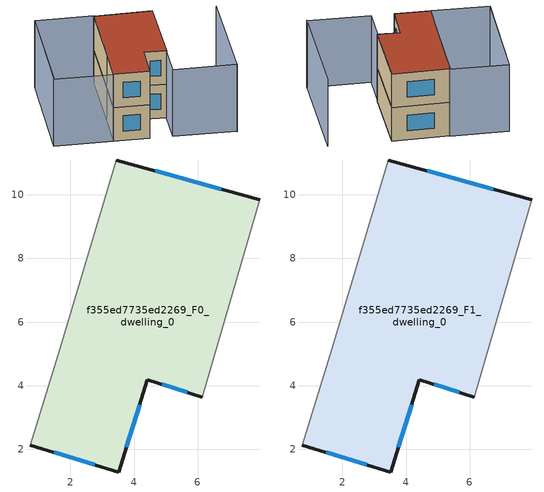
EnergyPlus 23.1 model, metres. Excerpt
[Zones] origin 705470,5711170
f355ed7735ed2269_F0_dwelling_0
 floor ground (EU_floor_Construction): 7.95,9.84 6.15,3.64 4.42,4.18 3.52,1.29 0.74,2.13 1.69,5.19 3.45,11.09 z0
 wall outside (EU_wall_Construction): 7.95,9.84 3.45,11.09 / 0.74,2.13 3.52,1.29 4.42,4.18 6.15,3.64 z0:3
 wall adiabatic (EU_wall_Construction): 3.45,11.09 1.69,5.19 0.74,2.13 / 6.15,3.64 7.95,9.84 z0:3
 window (EU_Window_Construction): 6.74,10.18 4.66,10.75 / 4.89,4.04 5.68,3.79 / 3.76,2.07 4.18,3.4 / 1.49,1.9 2.77,1.51 z0.81:2.19
f355ed7735ed2269_F1_dwelling_0
 floor to f355ed7735ed2269_F0_dwelling_0 (EU_floor_Construction): 7.95,9.84 6.15,3.64 4.42,4.18 3.52,1.29 0.74,2.13 1.69,5.19 3.45,11.09 z3
 wall outside (EU_wall_Construction): 7.95,9.84 3.45,11.09 / 0.74,2.13 3.52,1.29 4.42,4.18 6.15,3.64 z3:6
 wall adiabatic (EU_wall_Construction): 3.45,11.09 1.69,5.19 0.74,2.13 / 6.15,3.64 7.95,9.84 z3:6
 window (EU_Window_Construction): 6.74,10.18 4.66,10.75 / 4.89,4.04 5.68,3.79 / 3.76,2.07 4.18,3.4 / 1.49,1.9 2.77,1.51 z3.81:5.19
 roof outside (EU_roof_Construction): 6.15,3.64 7.95,9.84 3.45,11.09 1.69,5.19 0.74,2.13 3.52,1.29 4.42,4.18 z6
shading: 10.09,-0.84 12.79,8.34 / 10.16,-0.74 5.23,0.73 / 5.23,0.73 7.95,9.84 / -3.8,3.48 -1,12.55 / -1,12.55 3.53,11.15 / 3.53,11.15 0.73,2.08 / 0.73,2.08 -3.8,3.48 / -1,12.55 -3.69,3.71 z0:6
[Building]
EU S2 Campaign: North Axis=0; Terrain=City; Solar Distribution=FullExterior
[Site:Location]
London: Latitude=51.5; Longitude=-0.5; Time Zone=0; Elevation=25
[SizingPeriod:WeatherFileDays]
AnnualSizingPeriod: Begin Month=1; Begin Day of Month=1; End Month=12; End Day of Month=31; Day of Week for Start Day=Monday; Use Weather File Daylight Saving Period=No; Use Weather File Rain and Snow Indicators=No
[MATERIAL]
EU_InternalMass_Material: Roughness=MediumRough; Thickness=0.1; Conductivity=1; Density=1800; Specific Heat=900; Thermal Absorptance=0.9; Solar Absorptance=0.7; Visible Absorptance=0.7
[MATERIAL:NOMASS] Roughness=MediumRough; Thermal Absorptance=0.9; Solar Absorptance=0.7; Visible Absorptance=0.7
Name | Thermal Resistance
EU_wall_NoMass | 0.555556
EU_roof_NoMass | 0.510204
EU_floor_NoMass | 1.68919
[WINDOWMATERIAL:SIMPLEGLAZINGSYSTEM]
EU_Window_SimpleGlazing: UFactor=3.96; Solar Heat Gain Coefficient=0.85; Visible Transmittance=0.85
[CONSTRUCTION]
EU_wall_Construction: EU_wall_NoMass
EU_roof_Construction: EU_roof_NoMass
EU_floor_Construction: EU_floor_NoMass
EU_Window_Construction: EU_Window_SimpleGlazing
EU_InternalMass_Construction: EU_InternalMass_Material
[ZONE] Type=1; Multiplier=1; Ceiling Height=autocalculate; Floor Area=autocalculate; Part of Total Floor Area=Yes
Name | Volume
f355ed7735ed2269_F0_dwelling_0 | 116.453
f355ed7735ed2269_F1_dwelling_0 | 116.454
[INTERNALMASS] Construction=EU_InternalMass_Construction; Surface Area=38.8173
Name | Zone or ZoneList
f355ed7735ed2269_F0_dwelling_0_EU_InternalMass | f355ed7735ed2269_F0_dwelling_0
f355ed7735ed2269_F1_dwelling_0_EU_InternalMass | f355ed7735ed2269_F1_dwelling_0
[OTHEREQUIPMENT] Fuel Type=Electricity; Design Level Calculation Method=Watts/Area; Power per Zone Floor Area=1; Fraction Latent=0; Fraction Radiant=0; Fraction Lost=0; Carbon Dioxide Generation Rate=0; EndUse Subcategory=EU_Step8_InternalGains
Name | Zone or ZoneList or Space or SpaceList | Schedule
EU_Step8_InternalGain_f355ed7735ed2269_F0_dwelling_0_f000 | f355ed7735ed2269_F0_dwelling_0 | EU_Step8_GainSchedule_f355ed7735ed2269_F0_dwelling_0_f000
EU_Step8_InternalGain_f355ed7735ed2269_F1_dwelling_0_f000 | f355ed7735ed2269_F1_dwelling_0 | EU_Step8_GainSchedule_f355ed7735ed2269_F1_dwelling_0_f000
[ZONEVENTILATION:DESIGNFLOWRATE] Schedule=EU_AlwaysOn; Design Flow Rate Calculation Method=AirChanges/Hour; Air Changes per Hour=0.48; Ventilation Type=Natural; Fan Pressure Rise=0; Fan Total Efficiency=1; Constant Term Coefficient=1; Temperature Term Coefficient=0; Velocity Term Coefficient=0; Velocity Squared Term Coefficient=0; Minimum Indoor Temperature=-100; Maximum Indoor Temperature=100; Delta Temperature=-100; Minimum Outdoor Temperature=-100; Maximum Outdoor Temperature=100; Maximum Wind Speed=40
Name | Zone or ZoneList or Space or SpaceList
EU_ConstantAir_f355ed7735ed2269_F0_dwelling_0 | f355ed7735ed2269_F0_dwelling_0
EU_ConstantAir_f355ed7735ed2269_F1_dwelling_0 | f355ed7735ed2269_F1_dwelling_0
[HVACTEMPLATE:THERMOSTAT] Constant Heating Setpoint=20; Constant Cooling Setpoint=50
EU_HeatOnly_f355ed7735ed2269_F0_dwelling_0; EU_HeatOnly_f355ed7735ed2269_F1_dwelling_0
[HVACTEMPLATE:ZONE:IDEALLOADSAIRSYSTEM] System Availability Schedule=EU_AlwaysOn; Maximum Heating Supply Air Temperature=50; Minimum Cooling Supply Air Temperature=13; Maximum Heating Supply Air Humidity Ratio=0.0156; Minimum Cooling Supply Air Humidity Ratio=0.0077; Heating Limit=NoLimit; Cooling Limit=NoLimit; Heating Availability Schedule=EU_AlwaysOn; Cooling Availability Schedule=EU_CoolingOff; Dehumidification Control Type=ConstantSensibleHeatRatio; Cooling Sensible Heat Ratio=0.7; Dehumidification Setpoint=60; Humidification Control Type=None; Humidification Setpoint=30; Outdoor Air Method=None; Outdoor Air Flow Rate per Person=0.00944; Outdoor Air Flow Rate per Zone Floor Area=0; Outdoor Air Flow Rate per Zone=0; Demand Controlled Ventilation Type=None; Outdoor Air Economizer Type=NoEconomizer; Heat Recovery Type=None; Sensible Heat Recovery Effectiveness=0.7; Latent Heat Recovery Effectiveness=0.65
Name | Template Thermostat
f355ed7735ed2269_F0_dwelling_0 | EU_HeatOnly_f355ed7735ed2269_F0_dwelling_0
f355ed7735ed2269_F1_dwelling_0 | EU_HeatOnly_f355ed7735ed2269_F1_dwelling_0
[SIZING:ZONE] Zone Cooling Design Supply Air Temperature Input Method=SupplyAirTemperature; Zone Cooling Design Supply Air Temperature=13; Zone Heating Design Supply Air Temperature Input Method=SupplyAirTemperature; Zone Heating Design Supply Air Temperature=50; Zone Cooling Design Supply Air Humidity Ratio=0.008; Zone Heating Design Supply Air Humidity Ratio=0.008; Cooling Design Air Flow Method=DesignDay; Cooling Design Air Flow Rate=0; Cooling Minimum Air Flow per Zone Floor Area=0.000762; Cooling Minimum Air Flow=0; Cooling Minimum Air Flow Fraction=0.2; Heating Design Air Flow Method=DesignDay; Heating Design Air Flow Rate=0; Heating Maximum Air Flow per Zone Floor Area=0.002032; Heating Maximum Air Flow=0.141576; Heating Maximum Air Flow Fraction=0.3; Account for Dedicated Outdoor Air System=No; Dedicated Outdoor Air System Control Strategy=NeutralSupplyAir; Dedicated Outdoor Air Low Setpoint Temperature for Design=autosize; Dedicated Outdoor Air High Setpoint Temperature for Design=autosize; Zone Load Sizing Method=Sensible Load Only No Latent Load; Zone Latent Cooling Design Supply Air Humidity Ratio Input Method=HumidityRatioDifference; Zone Cooling Design Supply Air Humidity Ratio Difference=0.005; Zone Latent Heating Design Supply Air Humidity Ratio Input Method=HumidityRatioDifference; Zone Humidification Design Supply Air Humidity Ratio Difference=0.005
f355ed7735ed2269_F0_dwelling_0; f355ed7735ed2269_F1_dwelling_0
[SCHEDULE:CONSTANT]
Name | Hourly Value
EU_AlwaysOn | 1
EU_CoolingOff | 0
[SCHEDULE:FILE] Column Number=1; Rows to Skip at Top=0; Number of Hours of Data=8760; Column Separator=Comma; Interpolate to Timestep=No; Minutes per Item=60; Adjust Schedule for Daylight Savings=Yes
Name | File
EU_Step8_GainSchedule_f355ed7735ed2269_F0_dwelling_0_f000 | ../../schedules/f355ed7735ed2269/f355ed7735ed2269_F0_dwelling_0_f000_gain.csv
EU_Step8_GainSchedule_f355ed7735ed2269_F1_dwelling_0_f000 | ../../schedules/f355ed7735ed2269/f355ed7735ed2269_F1_dwelling_0_f000_gain.csv
